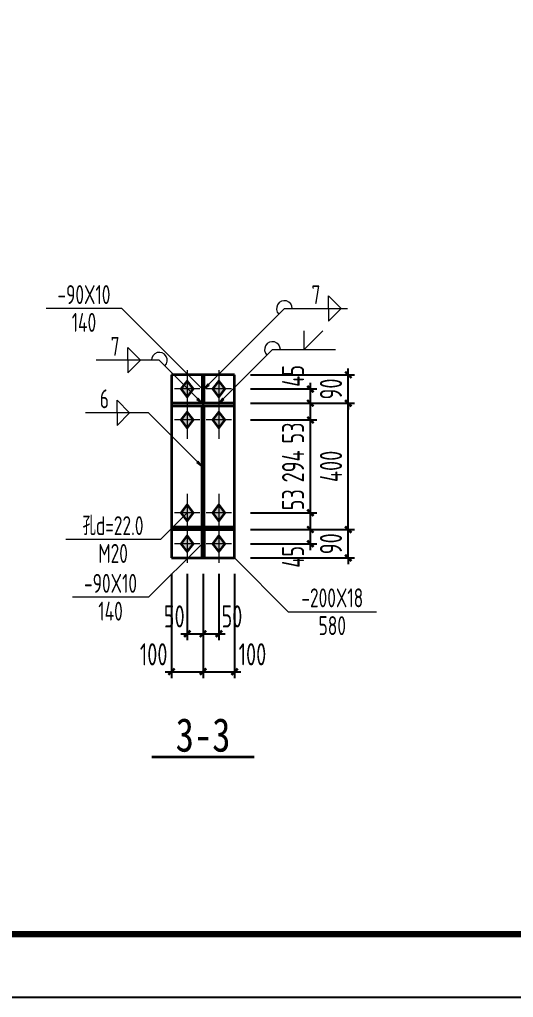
# Model space of a CAD drawing. Extents: x 899043 to 2598688, y -137197 to 211789.
# Drawn here: x 2046530 to 2058262, y 3985 to 27205 of the extents above; entities that cross this region are included whole.
import ezdxf
from ezdxf.enums import TextEntityAlignment as Align

# ---------------------------------------------------------------- set-up
doc = ezdxf.new("R2010")
doc.units = 0
doc.header["$LTSCALE"] = 1500
doc.header["$MEASUREMENT"] = 0
doc.linetypes.add('线型6', pattern=[8.75, 5, -1.25, 1.25, -1.25])
doc.layers.add('00-tk', color=151, linetype='Continuous')
doc.layers.add('PUB_TEXT', color=7, linetype='Continuous')
for name, color, linetype, lineweight in [('10', 7, 'Continuous', 35), ('20', 2, 'Continuous', 35), ('尺寸标注', 9, 'Continuous', 18), ('焊缝标注', 9, 'Continuous', 18), ('螺栓孔标注', 9, 'Continuous', 18), ('钢板标注', 9, 'Continuous', 18)]:
    doc.layers.add(name, color=color, linetype=linetype, lineweight=lineweight)
doc.styles.add('TSSD_Dimension', font='Tssdeng.shx', dxfattribs={"width": 0.7, "bigfont": 'hztxt.shx'})
doc.styles.add('仿宋体', font='', dxfattribs={"width": 0.8})
doc.styles.get('仿宋体').set_extended_font_data('SimSun')
doc.dimstyles.new('TSSD_150_150', dxfattribs={"dimtxt": 525, "dimasz": 150, "dimexe": 150, "dimexo": 375, "dimgap": 150, "dimtad": 1, "dimdec": 0, "dimzin": 0, "dimdsep": 46, "dimtxsty": 'TSSD_Dimension', "dimblk": 'ARCHTICK', "dimblk1": 'ARCHTICK', "dimblk2": 'ARCHTICK', "dimcen": 0, "dimdle": 150, "dimclrt": 7, "dimadec": 0, "dimazin": 0, "dimtfac": 1, "dimtdec": 0, "dimtix": 1, "dimtmove": 2, "dimatfit": 3, "dimfxl": 0, "dimtolj": 1, "dimtzin": 0, "dimarcsym": 0})

# ---------------------------------------------------------------- blocks, each defined once
blk = doc.blocks.new('_ArchTick')
at = {"color": 0, "linetype": 'ByBlock', "const_width": 0.4}
blk.add_lwpolyline([(-0.5, -0.5), (0.5, 0.5)], dxfattribs=at)
blk = doc.blocks.new('*D627')
at = {"layer": 'Defpoints', "color": 0, "linetype": 'Continuous'}
for p in [(2051639, 18433), (2053439, 18433), (2051639, 18095)]:
    blk.add_point(p, dxfattribs=at)
at = {"layer": '尺寸标注', "color": 0, "linetype": 'Continuous', "lineweight": -2}
for p, q in [((2053439, 17945), (2053439, 18583)), ((2052014, 18433), (2053589, 18433)), ((2052014, 18095), (2053589, 18095))]:
    blk.add_line(p, q, dxfattribs=at)
at = {"layer": '尺寸标注', "color": 0, "linetype": 'Continuous', "lineweight": -2, "xscale": 150, "yscale": 150, "zscale": 150}
for p, rotation in [((2053439, 18433), 90), ((2053439, 18095), 270)]:
    blk.add_blockref('_ArchTick', p, dxfattribs=dict(at, rotation=rotation))
at = {"layer": '尺寸标注', "color": 7, "linetype": 'Continuous', "lineweight": 18, "insert": (2053027, 18743), "char_height": 525, "attachment_point": 5, "rotation": 90, "style": 'TSSD_Dimension'}
blk.add_mtext('\\A1;45', dxfattribs=at)
blk = doc.blocks.new('*D628')
at = {"layer": 'Defpoints', "color": 0, "linetype": 'Continuous'}
for p in [(2051639, 18095), (2053439, 18095), (2051639, 17698)]:
    blk.add_point(p, dxfattribs=at)
at = {"layer": '尺寸标注', "color": 0, "linetype": 'Continuous', "lineweight": -2}
for p, q in [((2053439, 17548), (2053439, 18245)), ((2052014, 18095), (2053589, 18095)), ((2052014, 17698), (2053589, 17698))]:
    blk.add_line(p, q, dxfattribs=at)
at = {"layer": '尺寸标注', "color": 0, "linetype": 'Continuous', "lineweight": -2, "xscale": 150, "yscale": 150, "zscale": 150}
for p, rotation in [((2053439, 18095), 90), ((2053439, 17698), 270)]:
    blk.add_blockref('_ArchTick', p, dxfattribs=dict(at, rotation=rotation))
at = {"layer": '尺寸标注', "color": 7, "linetype": 'Continuous', "lineweight": 18, "insert": (2053027, 17388), "char_height": 525, "attachment_point": 5, "rotation": 90, "style": 'TSSD_Dimension'}
blk.add_mtext('\\A1;53', dxfattribs=at)
blk = doc.blocks.new('*D629')
at = {"layer": 'Defpoints', "color": 0, "linetype": 'Continuous'}
for p in [(2051639, 15095), (2053439, 15095), (2051639, 14758)]:
    blk.add_point(p, dxfattribs=at)
at = {"layer": '尺寸标注', "color": 0, "linetype": 'Continuous', "lineweight": -2}
for p, q in [((2052014, 15095), (2053589, 15095)), ((2053439, 14608), (2053439, 15245)), ((2052014, 14758), (2053589, 14758))]:
    blk.add_line(p, q, dxfattribs=at)
at = {"layer": '尺寸标注', "color": 0, "linetype": 'Continuous', "lineweight": -2, "xscale": 150, "yscale": 150, "zscale": 150}
for p, rotation in [((2053439, 15095), 90), ((2053439, 14758), 270)]:
    blk.add_blockref('_ArchTick', p, dxfattribs=dict(at, rotation=rotation))
at = {"layer": '尺寸标注', "color": 7, "linetype": 'Continuous', "lineweight": 18, "insert": (2053027, 14448), "char_height": 525, "attachment_point": 5, "rotation": 90, "style": 'TSSD_Dimension'}
blk.add_mtext('\\A1;45', dxfattribs=at)
blk = doc.blocks.new('*D630')
at = {"layer": 'Defpoints', "color": 0, "linetype": 'Continuous'}
for p in [(2051639, 15493), (2053439, 15493), (2051639, 15095)]:
    blk.add_point(p, dxfattribs=at)
at = {"layer": '尺寸标注', "color": 0, "linetype": 'Continuous', "lineweight": -2}
for p, q in [((2053439, 14945), (2053439, 15643)), ((2052014, 15493), (2053589, 15493)), ((2052014, 15095), (2053589, 15095))]:
    blk.add_line(p, q, dxfattribs=at)
at = {"layer": '尺寸标注', "color": 0, "linetype": 'Continuous', "lineweight": -2, "xscale": 150, "yscale": 150, "zscale": 150}
for p, rotation in [((2053439, 15493), 90), ((2053439, 15095), 270)]:
    blk.add_blockref('_ArchTick', p, dxfattribs=dict(at, rotation=rotation))
at = {"layer": '尺寸标注', "color": 7, "linetype": 'Continuous', "lineweight": 18, "insert": (2053027, 15803), "char_height": 525, "attachment_point": 5, "rotation": 90, "style": 'TSSD_Dimension'}
blk.add_mtext('\\A1;53', dxfattribs=at)
blk = doc.blocks.new('*D631')
at = {"layer": 'Defpoints', "color": 0, "linetype": 'Continuous'}
for p in [(2051639, 17698), (2053439, 17698), (2051639, 15493)]:
    blk.add_point(p, dxfattribs=at)
at = {"layer": '尺寸标注', "color": 0, "linetype": 'Continuous', "lineweight": -2}
for p, q in [((2052014, 17698), (2053589, 17698)), ((2053439, 15343), (2053439, 17848)), ((2052014, 15493), (2053589, 15493))]:
    blk.add_line(p, q, dxfattribs=at)
at = {"layer": '尺寸标注', "color": 0, "linetype": 'Continuous', "lineweight": -2, "xscale": 150, "yscale": 150, "zscale": 150}
for p, rotation in [((2053439, 17698), 90), ((2053439, 15493), 270)]:
    blk.add_blockref('_ArchTick', p, dxfattribs=dict(at, rotation=rotation))
at = {"layer": '尺寸标注', "color": 7, "linetype": 'Continuous', "lineweight": 18, "insert": (2053027, 16595), "char_height": 525, "attachment_point": 5, "rotation": 90, "style": 'TSSD_Dimension'}
blk.add_mtext('\\A1;294', dxfattribs=at)
blk = doc.blocks.new('*D632')
at = {"layer": 'Defpoints', "color": 0, "linetype": 'Continuous'}
for p in [(2050514, 14420), (2050889, 14420), (2050889, 12620)]:
    blk.add_point(p, dxfattribs=at)
at = {"layer": '尺寸标注', "color": 0, "linetype": 'Continuous', "lineweight": -2}
for p, q in [((2050514, 14045), (2050514, 12470)), ((2050889, 14045), (2050889, 12470)), ((2050364, 12620), (2051039, 12620))]:
    blk.add_line(p, q, dxfattribs=at)
at = {"layer": '尺寸标注', "color": 0, "linetype": 'Continuous', "lineweight": -2, "xscale": 150, "yscale": 150, "zscale": 150, "rotation": 180}
blk.add_blockref('_ArchTick', (2050514, 12620), dxfattribs=at)
at = {"layer": '尺寸标注', "color": 0, "linetype": 'Continuous', "lineweight": -2, "xscale": 150, "yscale": 150, "zscale": 150}
blk.add_blockref('_ArchTick', (2050889, 12620), dxfattribs=at)
at = {"layer": '尺寸标注', "color": 7, "linetype": 'Continuous', "lineweight": 18, "insert": (2050204, 13033), "char_height": 525, "attachment_point": 5, "style": 'TSSD_Dimension'}
blk.add_mtext('\\A1;50', dxfattribs=at)
blk = doc.blocks.new('*D633')
at = {"layer": 'Defpoints', "color": 0, "linetype": 'Continuous'}
for p in [(2050889, 14420), (2051264, 14420), (2051264, 12620)]:
    blk.add_point(p, dxfattribs=at)
at = {"layer": '尺寸标注', "color": 0, "linetype": 'Continuous', "lineweight": -2}
for p, q in [((2050889, 14045), (2050889, 12470)), ((2051264, 14045), (2051264, 12470)), ((2050739, 12620), (2051414, 12620))]:
    blk.add_line(p, q, dxfattribs=at)
at = {"layer": '尺寸标注', "color": 0, "linetype": 'Continuous', "lineweight": -2, "xscale": 150, "yscale": 150, "zscale": 150, "rotation": 180}
blk.add_blockref('_ArchTick', (2050889, 12620), dxfattribs=at)
at = {"layer": '尺寸标注', "color": 0, "linetype": 'Continuous', "lineweight": -2, "xscale": 150, "yscale": 150, "zscale": 150}
blk.add_blockref('_ArchTick', (2051264, 12620), dxfattribs=at)
at = {"layer": '尺寸标注', "color": 7, "linetype": 'Continuous', "lineweight": 18, "insert": (2051574, 13033), "char_height": 525, "attachment_point": 5, "style": 'TSSD_Dimension'}
blk.add_mtext('\\A1;50', dxfattribs=at)
blk = doc.blocks.new('*D634')
at = {"layer": 'Defpoints', "color": 0, "linetype": 'Continuous'}
for p in [(2050139, 14420), (2050889, 14420), (2050889, 11720)]:
    blk.add_point(p, dxfattribs=at)
at = {"layer": '尺寸标注', "color": 0, "linetype": 'Continuous', "lineweight": -2}
for p, q in [((2050139, 14045), (2050139, 11570)), ((2050889, 14045), (2050889, 11570)), ((2049989, 11720), (2051039, 11720))]:
    blk.add_line(p, q, dxfattribs=at)
at = {"layer": '尺寸标注', "color": 0, "linetype": 'Continuous', "lineweight": -2, "xscale": 150, "yscale": 150, "zscale": 150, "rotation": 180}
blk.add_blockref('_ArchTick', (2050139, 11720), dxfattribs=at)
at = {"layer": '尺寸标注', "color": 0, "linetype": 'Continuous', "lineweight": -2, "xscale": 150, "yscale": 150, "zscale": 150}
blk.add_blockref('_ArchTick', (2050889, 11720), dxfattribs=at)
at = {"layer": '尺寸标注', "color": 7, "linetype": 'Continuous', "lineweight": 18, "insert": (2049716, 12133), "char_height": 525, "attachment_point": 5, "style": 'TSSD_Dimension'}
blk.add_mtext('\\A1;100', dxfattribs=at)
blk = doc.blocks.new('*D635')
at = {"layer": 'Defpoints', "color": 0, "linetype": 'Continuous'}
for p in [(2050889, 14420), (2051639, 14420), (2051639, 11720)]:
    blk.add_point(p, dxfattribs=at)
at = {"layer": '尺寸标注', "color": 0, "linetype": 'Continuous', "lineweight": -2}
for p, q in [((2050889, 14045), (2050889, 11570)), ((2051639, 14045), (2051639, 11570)), ((2050739, 11720), (2051789, 11720))]:
    blk.add_line(p, q, dxfattribs=at)
at = {"layer": '尺寸标注', "color": 0, "linetype": 'Continuous', "lineweight": -2, "xscale": 150, "yscale": 150, "zscale": 150, "rotation": 180}
blk.add_blockref('_ArchTick', (2050889, 11720), dxfattribs=at)
at = {"layer": '尺寸标注', "color": 0, "linetype": 'Continuous', "lineweight": -2, "xscale": 150, "yscale": 150, "zscale": 150}
blk.add_blockref('_ArchTick', (2051639, 11720), dxfattribs=at)
at = {"layer": '尺寸标注', "color": 7, "linetype": 'Continuous', "lineweight": 18, "insert": (2052062, 12133), "char_height": 525, "attachment_point": 5, "style": 'TSSD_Dimension'}
blk.add_mtext('\\A1;100', dxfattribs=at)
blk = doc.blocks.new('*D636')
at = {"layer": 'Defpoints', "color": 0, "linetype": 'Continuous'}
for p in [(2051639, 15095), (2054339, 15095), (2051639, 14420)]:
    blk.add_point(p, dxfattribs=at)
at = {"layer": '尺寸标注', "color": 0, "linetype": 'Continuous', "lineweight": -2}
for p, q in [((2052014, 15095), (2054489, 15095)), ((2054339, 15095), (2054339, 15245)), ((2054339, 14420), (2054339, 15095)), ((2052014, 14420), (2054489, 14420)), ((2054339, 14420), (2054339, 14270))]:
    blk.add_line(p, q, dxfattribs=at)
at = {"layer": '尺寸标注', "color": 0, "linetype": 'Continuous', "lineweight": -2, "xscale": 150, "yscale": 150, "zscale": 150}
for p, rotation in [((2054339, 15095), 270), ((2054339, 14420), 90)]:
    blk.add_blockref('_ArchTick', p, dxfattribs=dict(at, rotation=rotation))
at = {"layer": '尺寸标注', "color": 7, "linetype": 'Continuous', "lineweight": 18, "insert": (2053927, 14758), "char_height": 525, "attachment_point": 5, "rotation": 90, "style": 'TSSD_Dimension'}
blk.add_mtext('\\A1;90', dxfattribs=at)
blk = doc.blocks.new('*D637')
at = {"layer": 'Defpoints', "color": 0, "linetype": 'Continuous'}
for p in [(2051639, 18095), (2054339, 18095), (2051639, 15095)]:
    blk.add_point(p, dxfattribs=at)
at = {"layer": '尺寸标注', "color": 0, "linetype": 'Continuous', "lineweight": -2}
for p, q in [((2054339, 14945), (2054339, 18245)), ((2052014, 18095), (2054489, 18095)), ((2052014, 15095), (2054489, 15095))]:
    blk.add_line(p, q, dxfattribs=at)
at = {"layer": '尺寸标注', "color": 0, "linetype": 'Continuous', "lineweight": -2, "xscale": 150, "yscale": 150, "zscale": 150}
for p, rotation in [((2054339, 18095), 90), ((2054339, 15095), 270)]:
    blk.add_blockref('_ArchTick', p, dxfattribs=dict(at, rotation=rotation))
at = {"layer": '尺寸标注', "color": 7, "linetype": 'Continuous', "lineweight": 18, "insert": (2053927, 16595), "char_height": 525, "attachment_point": 5, "rotation": 90, "style": 'TSSD_Dimension'}
blk.add_mtext('\\A1;400', dxfattribs=at)
blk = doc.blocks.new('*D638')
at = {"layer": 'Defpoints', "color": 0, "linetype": 'Continuous'}
for p in [(2051639, 18770), (2054339, 18770), (2051639, 18095)]:
    blk.add_point(p, dxfattribs=at)
at = {"layer": '尺寸标注', "color": 0, "linetype": 'Continuous', "lineweight": -2}
for p, q in [((2054339, 18770), (2054339, 18920)), ((2052014, 18770), (2054489, 18770)), ((2054339, 18095), (2054339, 18770)), ((2052014, 18095), (2054489, 18095)), ((2054339, 18095), (2054339, 17945))]:
    blk.add_line(p, q, dxfattribs=at)
at = {"layer": '尺寸标注', "color": 0, "linetype": 'Continuous', "lineweight": -2, "xscale": 150, "yscale": 150, "zscale": 150}
for p, rotation in [((2054339, 18770), 270), ((2054339, 18095), 90)]:
    blk.add_blockref('_ArchTick', p, dxfattribs=dict(at, rotation=rotation))
at = {"layer": '尺寸标注', "color": 7, "linetype": 'Continuous', "lineweight": 18, "insert": (2053927, 18433), "char_height": 525, "attachment_point": 5, "rotation": 90, "style": 'TSSD_Dimension'}
blk.add_mtext('\\A1;90', dxfattribs=at)
blk = doc.blocks.new('A$C16496DF1')
at = {"layer": '00-tk'}
blk.add_line((176850, 1500), (3750, 1500), dxfattribs=at)
at = {"layer": '00-tk', "linetype": 'Continuous'}
blk.add_line((178350, 0), (0, 0), dxfattribs=at)
at = {"layer": '00-tk', "const_width": 150}
blk.add_lwpolyline([(3750, 124650), (176850, 124650), (176850, 1500), (3750, 1500)], close=True, dxfattribs=at)

msp = doc.modelspace()

# ---------------------------------------------------------------- hatches: boundary and pattern name
at = {"layer": '10'}
for points in [[(2050514.1, 18627.9), (2050364.1, 18432.9), (2050514.1, 18237.9), (2050664.1, 18432.9)], [(2051264.1, 18627.9), (2051114.1, 18432.9), (2051264.1, 18237.9), (2051414.1, 18432.9)], [(2050514.1, 17892.9), (2050364.1, 17697.9), (2050514.1, 17502.9), (2050664.1, 17697.9)], [(2051264.1, 17892.9), (2051114.1, 17697.9), (2051264.1, 17502.9), (2051414.1, 17697.9)], [(2050514.1, 15687.9), (2050364.1, 15492.9), (2050514.1, 15297.9), (2050664.1, 15492.9)], [(2051264.1, 15687.9), (2051114.1, 15492.9), (2051264.1, 15297.9), (2051414.1, 15492.9)], [(2050514.1, 14952.9), (2050364.1, 14757.9), (2050514.1, 14562.9), (2050664.1, 14757.9)], [(2051264.1, 14952.9), (2051114.1, 14757.9), (2051264.1, 14562.9), (2051414.1, 14757.9)]]:
    msp.add_hatch(color=1, dxfattribs=at).paths.add_polyline_path(points)
at = {"layer": '焊缝标注'}
for points in [[(2050911.6, 18432.9), (2051033.6, 18523), (2051001.8, 18554.8)], [(2050866.6, 18095.4), (2050776.5, 18217.4), (2050744.7, 18185.7)], [(2051264.1, 18095.4), (2051386.1, 18185.5), (2051354.3, 18217.3)], [(2050866.6, 16595.4), (2050776.5, 16717.4), (2050744.7, 16685.7)]]:
    msp.add_hatch(color=256, dxfattribs=at).paths.add_polyline_path(points)

# ---------------------------------------------------------------- linework, layer by layer
at = {"layer": '10', "color": 9, "lineweight": 18, "ltscale": 2}
for p, q in [((2050514.1, 18882.9), (2050514.1, 17982.9)), ((2051264.1, 18882.9), (2051264.1, 17982.9)), ((2050814.1, 18432.9), (2050214.1, 18432.9)), ((2051564.1, 18432.9), (2050964.1, 18432.9)), ((2050514.1, 18147.9), (2050514.1, 17247.9)), ((2051264.1, 18147.9), (2051264.1, 17247.9)), ((2050814.1, 17697.9), (2050214.1, 17697.9)), ((2051564.1, 17697.9), (2050964.1, 17697.9)), ((2050514.1, 15942.9), (2050514.1, 15042.9)), ((2051264.1, 15942.9), (2051264.1, 15042.9)), ((2050814.1, 15492.9), (2050214.1, 15492.9)), ((2051564.1, 15492.9), (2050964.1, 15492.9)), ((2050514.1, 15207.9), (2050514.1, 14307.9)), ((2051264.1, 15207.9), (2051264.1, 14307.9)), ((2050814.1, 14757.9), (2050214.1, 14757.9)), ((2051564.1, 14757.9), (2050964.1, 14757.9))]:
    msp.add_line(p, q, dxfattribs=at)
at = {"layer": '10', "linetype": '线型6', "lineweight": 18, "ltscale": 2}
msp.add_line((2050889.1, 14405.4), (2050889.1, 18785.4), dxfattribs=at)
at = {"layer": '10', "color": 3, "lineweight": 35, "ltscale": 2}
for p, q in [((2051639.1, 18095.4), (2050139.1, 18095.4)), ((2050139.1, 18095.4), (2050139.1, 18035.4)), ((2050139.1, 18035.4), (2051639.1, 18035.4)), ((2050866.6, 15155.4), (2050866.6, 18035.4)), ((2050911.6, 15155.4), (2050911.6, 18035.4)), ((2051639.1, 18035.4), (2051639.1, 18095.4)), ((2051639.1, 15155.4), (2050139.1, 15155.4)), ((2050139.1, 15155.4), (2050139.1, 15095.4)), ((2050139.1, 15095.4), (2051639.1, 15095.4)), ((2051639.1, 15095.4), (2051639.1, 15155.4))]:
    msp.add_line(p, q, dxfattribs=at)
at = {"layer": '10', "lineweight": 35, "ltscale": 2}
msp.add_line((2049674.1, 9695.4), (2052104.1, 9695.4), dxfattribs=at)
at = {"layer": '10', "color": 1, "linetype": 'Continuous'}
for points in [[(2050514.1, 18627.9), (2050364.1, 18432.9), (2050514.1, 18237.9), (2050664.1, 18432.9)], [(2051264.1, 18627.9), (2051114.1, 18432.9), (2051264.1, 18237.9), (2051414.1, 18432.9)], [(2050514.1, 17892.9), (2050364.1, 17697.9), (2050514.1, 17502.9), (2050664.1, 17697.9)], [(2051264.1, 17892.9), (2051114.1, 17697.9), (2051264.1, 17502.9), (2051414.1, 17697.9)], [(2050514.1, 15687.9), (2050364.1, 15492.9), (2050514.1, 15297.9), (2050664.1, 15492.9)], [(2051264.1, 15687.9), (2051114.1, 15492.9), (2051264.1, 15297.9), (2051414.1, 15492.9)], [(2050514.1, 14952.9), (2050364.1, 14757.9), (2050514.1, 14562.9), (2050664.1, 14757.9)], [(2051264.1, 14952.9), (2051114.1, 14757.9), (2051264.1, 14562.9), (2051414.1, 14757.9)]]:
    msp.add_lwpolyline(points, close=True, dxfattribs=at)
at = {"layer": '20', "lineweight": 35, "ltscale": 2}
for p, q in [((2051639.1, 18770.4), (2050139.1, 18770.4)), ((2050139.1, 18770.4), (2050139.1, 14420.4)), ((2050911.6, 18770.4), (2050866.6, 18770.4)), ((2050866.6, 18770.4), (2050866.6, 18095.4)), ((2050911.6, 18095.4), (2050911.6, 18770.4)), ((2051639.1, 14420.4), (2051639.1, 18770.4)), ((2050866.6, 18095.4), (2050911.6, 18095.4)), ((2050866.6, 15095.4), (2050911.6, 15095.4)), ((2050866.6, 14420.4), (2050866.6, 15095.4)), ((2050911.6, 15095.4), (2050911.6, 14420.4)), ((2050139.1, 14420.4), (2051639.1, 14420.4)), ((2050911.6, 14420.4), (2050866.6, 14420.4))]:
    msp.add_line(p, q, dxfattribs=at)
at = {"layer": '焊缝标注', "lineweight": 18, "ltscale": 2}
for p, q in [((2053871.5, 20641.3), (2054171.5, 20341.3)), ((2053871.5, 20341.3), (2053871.5, 20641.3)), ((2050911.6, 18432.9), (2052821.5, 20341.3)), ((2052821.5, 20341.3), (2054321.5, 20341.3)), ((2053871.5, 20041.3), (2054171.5, 20341.3)), ((2053871.5, 20341.3), (2053871.5, 20041.3)), ((2053287.4, 19367.7), (2053287.4, 19817.7)), ((2053287.4, 19367.7), (2053737.4, 19817.7)), ((2049399.5, 19114.8), (2049099.5, 19414.8)), ((2049099.5, 19114.8), (2049099.5, 19414.8)), ((2051264.1, 18095.4), (2052537.4, 19367.7)), ((2052537.4, 19367.7), (2054037.4, 19367.7)), ((2049849.5, 19114.8), (2048349.5, 19114.8)), ((2049399.5, 19114.8), (2049099.5, 18814.8)), ((2049099.5, 19114.8), (2049099.5, 18814.8)), ((2050866.6, 18095.4), (2049849.5, 19114.8)), ((2049145.3, 17869.7), (2048845.3, 18169.7)), ((2048845.3, 17869.7), (2048845.3, 18169.7)), ((2049595.3, 17869.7), (2048095.3, 17869.7)), ((2049145.3, 17869.7), (2048845.3, 17569.7)), ((2048845.3, 17869.7), (2048845.3, 17569.7)), ((2050866.6, 16595.4), (2049595.3, 17869.7))]:
    msp.add_line(p, q, dxfattribs=at)
at = {"layer": '焊缝标注', "linetype": 'Continuous'}
for points in [[(2050911.6, 18432.9), (2051033.6, 18523), (2051001.8, 18554.8)], [(2050866.6, 18095.4), (2050776.5, 18217.4), (2050744.7, 18185.7)], [(2051264.1, 18095.4), (2051386.1, 18185.5), (2051354.3, 18217.3)], [(2050866.6, 16595.4), (2050776.5, 16717.4), (2050744.7, 16685.7)]]:
    msp.add_lwpolyline(points, close=True, dxfattribs=at)
at = {"layer": '焊缝标注', "lineweight": 18, "ltscale": 2}
for centre, start, end in [((2052821.5, 20341.3), 0, 224.97719), ((2052537.4, 19367.7), 0, 224.97719), ((2049849.5, 19114.8), 314.93158, 180)]:
    msp.add_arc(centre, 187.5, start, end, dxfattribs=at)
at = {"layer": '螺栓孔标注', "lineweight": 18, "ltscale": 2}
for p, q in [((2050514.1, 15492.9), (2049876.4, 14857.7)), ((2049876.4, 14857.7), (2047626.4, 14857.7))]:
    msp.add_line(p, q, dxfattribs=at)
at = {"layer": '螺栓孔标注', "ltscale": 2}
msp.add_lwpolyline([(2050514.2, 15492.9, 0.3, 0.3, 1), (2050513.9, 15492.9, 0.3, 0.3, 1)], format="xyseb", close=True, dxfattribs=at)
at = {"layer": '钢板标注', "lineweight": 18, "ltscale": 2}
for p, q in [((2048959.7, 20344.3), (2047159.7, 20344.3)), ((2050866.6, 18432.9), (2048959.7, 20344.3)), ((2050866.6, 14757.9), (2049591.2, 13487.6)), ((2051639.1, 14420.4), (2052908.3, 13144)), ((2049591.2, 13487.6), (2047791.2, 13487.6)), ((2052908.3, 13144), (2055008.3, 13144))]:
    msp.add_line(p, q, dxfattribs=at)
at = {"layer": '钢板标注', "ltscale": 2}
for points in [[(2050866.7, 18432.9, 0.3, 0.3, 1), (2050866.4, 18432.9, 0.3, 0.3, 1)], [(2050866.7, 14757.9, 0.3, 0.3, 1), (2050866.4, 14757.9, 0.3, 0.3, 1)], [(2051639.2, 14420.4, 0.3, 0.3, 1), (2051638.9, 14420.4, 0.3, 0.3, 1)]]:
    msp.add_lwpolyline(points, format="xyseb", close=True, dxfattribs=at)

# ---------------------------------------------------------------- block references
at = {"layer": '钢板标注', "color": 2, "linetype": 'ByBlock'}
msp.add_blockref('A$C16496DF1', (2015291.9, 3985.4), dxfattribs=at)

# ---------------------------------------------------------------- texts
at = {"layer": 'PUB_TEXT', "style": '仿宋体', "width": 0.8}
msp.add_text('3-3', height=797.47, dxfattribs=at).set_placement((2050889.1, 10220.4), align=Align.MIDDLE_CENTER)
at = {"layer": '焊缝标注', "lineweight": 25, "style": 'TSSD_Dimension', "width": 0.7}
for s, p in [('7', (2053571.5, 20446.3)), ('7', (2048799.5, 19219.8)), ('6', (2048545.3, 17974.7))]:
    msp.add_text(s, height=450, dxfattribs=at).set_placement(p, align=Align.CENTER)
at = {"layer": '螺栓孔标注', "lineweight": 25, "style": 'TSSD_Dimension', "width": 0.7}
msp.add_text('孔d=22.0', height=450, dxfattribs=at).set_placement((2048751.4, 14962.7), align=Align.CENTER)
msp.add_text('M20', height=450, dxfattribs=at).set_placement((2048751.4, 14752.7), align=Align.TOP_CENTER)
at = {"layer": '钢板标注', "lineweight": 25, "style": 'TSSD_Dimension', "width": 0.7}
for s, p in [('-90X10', (2048059.7, 20449.3)), ('-90X10', (2048691.2, 13592.6)), ('-200X18', (2053958.3, 13249))]:
    msp.add_text(s, height=450, dxfattribs=at).set_placement(p, align=Align.CENTER)
for s, p in [('140', (2048059.7, 20239.3)), ('140', (2048691.2, 13382.6)), ('580', (2053958.3, 13039))]:
    msp.add_text(s, height=450, dxfattribs=at).set_placement(p, align=Align.TOP_CENTER)

# ---------------------------------------------------------------- dimensions: what is measured, and where the dimension line sits
at = {"layer": '尺寸标注', "linetype": 'Continuous', "lineweight": 18}
for base, p1, p2, text, picture, middle in [((2053439.1, 18432.9), (2051639.1, 18095.4), (2051639.1, 18432.9), '45', '*D627', (2053026.6, 18743.2)), ((2053439.1, 18095.4), (2051639.1, 17697.9), (2051639.1, 18095.4), '53', '*D628', (2053026.6, 17387.6)), ((2053439.1, 15492.9), (2051639.1, 15095.4), (2051639.1, 15492.9), '53', '*D630', (2053026.6, 15803.2)), ((2053439.1, 15095.4), (2051639.1, 14757.9), (2051639.1, 15095.4), '45', '*D629', (2053026.6, 14447.6))]:
    dim = msp.add_linear_dim(base=base, p1=p1, p2=p2, angle=90, text=text, dimstyle='TSSD_150_150', dxfattribs=at)
    dim.commit()
    dim.dimension.update_dxf_attribs({"geometry": picture, "text_midpoint": middle, "dimtype": 160})
for base, p1, p2, text, picture, middle in [((2054339.1, 18770.4), (2051639.1, 18095.4), (2051639.1, 18770.4), '90', '*D638', (2053926.6, 18432.9)), ((2054339.1, 18095.4), (2051639.1, 15095.4), (2051639.1, 18095.4), '400', '*D637', (2053926.6, 16595.4)), ((2053439.1, 17697.9), (2051639.1, 15492.9), (2051639.1, 17697.9), '294', '*D631', (2053026.6, 16595.4)), ((2054339.1, 15095.4), (2051639.1, 14420.4), (2051639.1, 15095.4), '90', '*D636', (2053926.6, 14757.9))]:
    dim = msp.add_linear_dim(base=base, p1=p1, p2=p2, angle=90, text=text, dimstyle='TSSD_150_150', dxfattribs=at)
    dim.commit()
    dim.dimension.update_dxf_attribs({"geometry": picture, "text_midpoint": middle})
for base, p1, p2, text, picture, middle in [((2050889.1, 11720.4), (2050139.1, 14420.4), (2050889.1, 14420.4), '100', '*D634', (2049715.7, 12132.9)), ((2050889.1, 12620.4), (2050514.1, 14420.4), (2050889.1, 14420.4), '50', '*D632', (2050203.8, 13032.9)), ((2051264.1, 12620.4), (2050889.1, 14420.4), (2051264.1, 14420.4), '50', '*D633', (2051574.3, 13032.9)), ((2051639.1, 11720.4), (2050889.1, 14420.4), (2051639.1, 14420.4), '100', '*D635', (2052062.4, 12132.9))]:
    dim = msp.add_linear_dim(base=base, p1=p1, p2=p2, text=text, dimstyle='TSSD_150_150', dxfattribs=at)
    dim.commit()
    dim.dimension.update_dxf_attribs({"geometry": picture, "text_midpoint": middle, "dimtype": 160})

doc.saveas('drawing.dxf')
